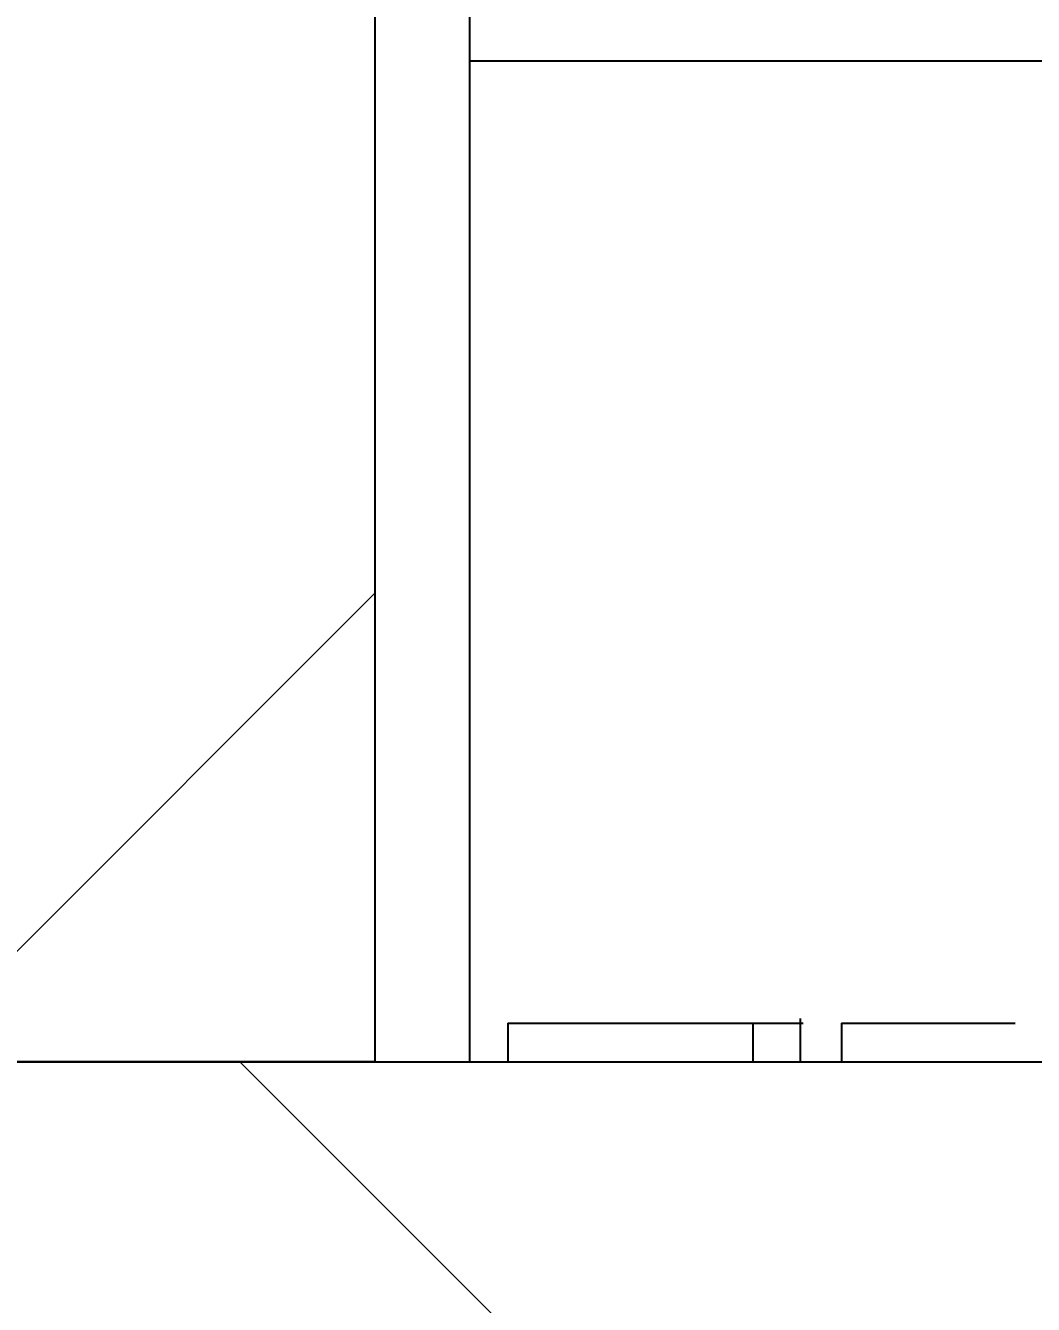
# Model space of a CAD drawing. Header units: millimetres. Extents: x 8981 to 59433, y 5244 to 14154.
# Drawn here: x 12430.641 to 12433.387, y 10744.016 to 10747.5 of the extents above; entities that cross this region are included whole.
import ezdxf

# ---------------------------------------------------------------- set-up
doc = ezdxf.new("R2010")
doc.units = ezdxf.units.MM
doc.layers.add('1实线层', color=7, linetype='Continuous', lineweight=30)
doc.layers.add('4标注层', color=3, linetype='Continuous')
doc.layers.add('6细线层', color=4, linetype='Continuous')
doc.styles.get("Standard").update_dxf_attribs({"font": 'gbenor.shx', "bigfont": 'gbcbig.shx'})
doc.dimstyles.new('1-20英寸竖', dxfattribs={"dimscale": 20, "dimtxt": 3.5, "dimasz": 2.5, "dimexe": 1.5, "dimexo": 1, "dimgap": 0.5, "dimtad": 1, "dimdec": 0, "dimrnd": 1e-09, "dimzin": 12, "dimdsep": 46, "dimtxsty": 'Standard', "dimsah": 1, "dimcen": 0.09, "dimclrt": 1, "dimadec": 0, "dimazin": 3, "dimtfac": 1, "dimtdec": 0, "dimtofl": 0, "dimtmove": 0, "dimatfit": 3, "dimfxl": 0, "dimfrac": 2, "dimtolj": 1, "dimtzin": 12, "dimarcsym": 0})

# ---------------------------------------------------------------- blocks, each defined once
blk = doc.blocks.new('*D42')
at = {"layer": '4标注层', "color": 0, "lineweight": -2, "ltscale": 2, "transparency": 16777216}
for p, q in [((12994.56726536407, 11576.83845966439), (12994.56726536407, 10116.57996217392)), ((12015.06726536407, 10412.8384596644), (12015.06726536407, 10116.57996217392)), ((12065.06726536407, 10146.57996217392), (12944.56726536407, 10146.57996217392))]:
    blk.add_line(p, q, dxfattribs=at)
at = {"layer": '4标注层', "color": 0, "transparency": 16777216}
for points in [[(12065.06726536407, 10154.91329550726), (12065.06726536407, 10138.24662884059), (12015.06726536407, 10146.57996217392)], [(12944.56726536407, 10138.24662884059), (12944.56726536407, 10154.91329550726), (12994.56726536407, 10146.57996217392)]]:
    blk.add_solid(points, dxfattribs=at)
at = {"layer": 'Defpoints', "color": 0, "transparency": 16777216}
for p in [(12994.56726536407, 11596.83845966439), (12015.06726536407, 10432.8384596644), (12994.56726536407, 10146.57996217392)]:
    blk.add_point(p, dxfattribs=at)
at = {"layer": '4标注层', "color": 1, "ltscale": 3, "transparency": 16777216, "char_height": 70, "attachment_point": 5}
for s, insert in [('\\A1;980', (12504.81726536407, 10191.57996217392)), ('\\A1;[38.6"]', (12504.81726536407, 10100.12162884059))]:
    blk.add_mtext(s, dxfattribs=dict(at, insert=insert))
blk = doc.blocks.new('G$C0240A100')
at = {"layer": '6细线层', "linetype": 'Continuous', "lineweight": 18}
h = blk.add_hatch(dxfattribs=at)
h.set_pattern_fill('ANSI31', color=0, scale=1.258332232150221, style=0)
h.set_pattern_definition([(45, (-140.644250153198, -249.9130437209624), (-2.825036432526407, 2.825036432526407), [])])
h.paths.add_polyline_path([(72.73073826240238, 61.03817310293016), (75.52633649587472, 61.03817310293016), (75.52633649587472, 65.23261387676575), (72.73073826240238, 65.23261387676575)], flags=0)
h = blk.add_hatch(dxfattribs=at)
h.set_pattern_fill('ANSI31', color=0, scale=1.258332232150221, angle=90.0000000000002, style=0)
h.set_pattern_definition([(135.0000000000002, (-140.644250153198, -249.9130437209624), (-2.825036432526398, -2.825036432526417), [])])
h.paths.add_polyline_path([(72.83560238235174, 61.03817310293016), (72.83560238235174, 60.19928494816486), (82.69262455632014, 60.19928494816486), (82.69262455632014, 61.03817310293016), (80.07109051242213, 61.03817310293016), (80.07109051242213, 61.14303412227673), (77.97385985317771, 61.14303412227673), (77.97385985317771, 61.03817310293016)], flags=0)
at = {"layer": '6细线层', "color": 0, "linetype": 'Continuous', "lineweight": 25}
for p, q in [((75.52633649587472, 61.03817310293016), (75.52633649587472, 65.23261387676575)), ((75.78455931928994, 61.03817310293016), (75.78455931928994, 65.23261387676575)), ((77.69013969416744, 63.76455960592284), (75.78455931928994, 63.76455960592284)), ((76.68420825636736, 61.15614174969596), (76.68420825636736, 61.03817310293016)), ((75.88786479649292, 61.14303412227673), (75.88786479649292, 61.03817310293016)), ((76.5554050492944, 61.14303412227673), (76.5554050492944, 61.03817310293016)), ((76.5554050492944, 61.14303412227673), (76.69259986874005, 61.14303412227673)), ((76.79675195849921, 61.14303412227673), (76.79675195849921, 61.03817310293016)), ((75.52633649587472, 61.03817310293016), (72.73073826240238, 61.03817310293016)), ((72.83560238235174, 61.03817310293016), (77.97385985317766, 61.03817310293016))]:
    blk.add_line(p, q, dxfattribs=at)
for points, knots in [([(75.88786479649292, 61.14303412227673), (75.9361301086027, 61.14303412227673), (76.0326481187542, 61.14303412227673), (76.27241710813269, 61.14303412227673), (76.44803857371829, 61.14303412227673), (76.5554050492944, 61.14303412227673)], [0, 0, 0, 0, 0.2799279581603483, 0.5597827575613352, 1, 1, 1, 1]), ([(76.79675195849921, 61.14303412227673), (76.87390585020358, 61.14303412227673), (76.99112291822757, 61.14303412227673), (77.19878121153073, 61.14303412227673), (77.26975595061197, 61.14303412227673)], [0, 0, 0, 0, 0.6582137994476986, 1, 1, 1, 1]), ([(76.87394019082905, 61.14303412227673), (76.88470332749029, 61.14303412227673), (76.95125195432632, 61.14303412227673), (77.01963423025012, 61.14303412227673), (77.07695680718439, 61.14303412227673)], [0, 0, 0, 0, 0.1617334146907421, 1, 1, 1, 1])]:
    blk.add_open_spline(points, degree=3, knots=knots, dxfattribs=at)
blk = doc.blocks.new('*D86')
at = {"layer": '4标注层', "color": 0, "lineweight": -2, "ltscale": 2, "transparency": 16777216}
for p, q in [((12287.22256863059, 12567.55441428975), (13147.03760093465, 12567.55441428975)), ((13117.03760093465, 12517.55441428975), (13117.03760093465, 10517.83845966441)), ((12061.06726536408, 10467.83845966441), (13147.03760093465, 10467.83845966441))]:
    blk.add_line(p, q, dxfattribs=at)
at = {"layer": '4标注层', "color": 0, "ltscale": 2, "transparency": 16777216}
for points in [[(13108.70426760131, 12517.55441428975), (13125.37093426798, 12517.55441428975), (13117.03760093465, 12567.55441428975)], [(13108.70426760131, 10517.83845966441), (13125.37093426798, 10517.83845966441), (13117.03760093465, 10467.83845966441)]]:
    blk.add_solid(points, dxfattribs=at)
at = {"layer": 'Defpoints', "color": 0, "ltscale": 2, "transparency": 16777216}
for p in [(12267.22256863059, 12567.55441428975), (12041.06726536408, 10467.83845966441), (13117.03760093465, 10467.83845966441)]:
    blk.add_point(p, dxfattribs=at)
at = {"layer": '4标注层', "color": 1, "ltscale": 2, "transparency": 16777216, "char_height": 70, "attachment_point": 5, "rotation": 90}
for s, insert in [('\\A1;[82.7"]', (13163.49593426798, 11517.69643697707)), ('\\A1;2100', (13072.03760093465, 11517.69643697707))]:
    blk.add_mtext(s, dxfattribs=dict(at, insert=insert))

msp = doc.modelspace()

# ---------------------------------------------------------------- block references
at = {"layer": '1实线层'}
msp.add_blockref('G$C0240A100', (12356.06726536407, 10683.63902124776), dxfattribs=at)

# ---------------------------------------------------------------- dimensions: what is measured, and where the dimension line sits
at = {"layer": '4标注层', "ltscale": 2}
dim = msp.add_linear_dim(base=(13117.03760093465, 10467.83845966441), p1=(12267.22256863059, 12567.55441428974), p2=(12041.06726536407, 10467.8384596644), angle=90, dimstyle='1-20英寸竖', override={"dimpost": '\\X', "dimtxsty": 'Standard'}, dxfattribs=at)
dim.commit()
dim.dimension.update_dxf_attribs({"geometry": '*D86', "text_midpoint": (13117.03760093465, 11517.69643697707)})
dim = msp.add_linear_dim(base=(12994.56726536407, 10146.57996217392), p1=(12015.06726536407, 10432.8384596644), p2=(12994.56726536407, 11596.83845966439), dimstyle='1-20英寸竖', override={"dimpost": '\\X', "dimtxsty": 'Standard'}, dxfattribs=at)
dim.commit()
dim.dimension.update_dxf_attribs({"geometry": '*D42', "text_midpoint": (12504.81726536407, 10146.57996217392)})

doc.saveas('drawing.dxf')
